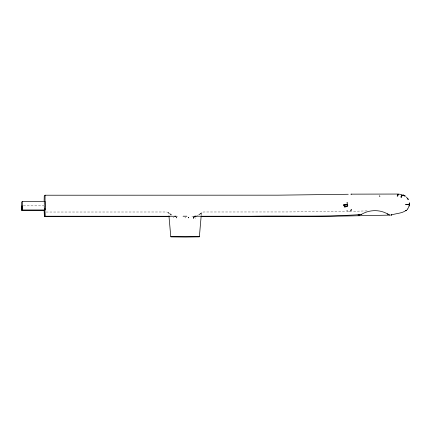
<?xml version="1.0" encoding="UTF-8"?>
<svg xmlns="http://www.w3.org/2000/svg" width="431" height="431" viewBox="0 0 431 431"><rect width="100%" height="100%" fill="white"/><g stroke="black" fill="none" stroke-linecap="round" stroke-linejoin="round"><path stroke-width="0.32" stroke-dasharray="2.15 1.62" d="M44.129 202.263L44.124 208.41M201.245 215.177L201.74 212.839L203.41 211.987L287.148 211.955L346.411 211.4M200.259 213.824L202.091 212.461L197.026 216.039M200.097 213.911L197.883 215.414M176.403 217.31L176.058 217.256L176.489 217.499L176.624 217.984L176.295 217.967L176.597 217.87L176.155 217.472L176.489 217.499M367.045 210.899L352.612 211.287M348.313 211.368L351.384 211.309M191.914 216.68L192.948 216.674M23.393 205.851L44.064 205.851M46.069 212.03L166.749 211.987L168.063 212.418L173.095 215.705M176.624 216.674L177.642 216.68M176.236 217.709L176.565 217.73M171.366 215.134L168.413 212.86M168.613 213.043L168.085 212.558L168.645 213.356L168.882 215.204M185.028 217.725L185.465 217.908L185.028 217.725M170.455 214.783L170.455 215.074L170.455 214.783M173.521 217.504L173.483 217.822L173.521 217.504M201.137 213.808L201.099 214.083L201.137 213.808M195.448 217.849L195.383 218.183L195.448 217.849M200.846 214.035L200.577 213.997L200.846 214.035M169.55 213.733L169.281 213.765L169.55 213.733"/><path stroke-width="0.65" d="M405.835 204.418L408.351 204.445L409.45 203.965L408.346 204.596L405.835 204.418L408.346 204.596L409.45 203.965M44.145 200.727L44.264 196.024L45.083 195.221L278.135 195.173L348.243 194.268M347.472 203.066L347.025 202.856L347.472 203.066L347.014 203.136M21.739 210.425A30.973 0.539 90 0 1 22.293 209.978L22.423 201.455L21.609 202.107L21.739 210.425L44.415 210.425M22.293 209.978L44.969 209.978L45.147 206.53L45.083 201.406L22.407 201.406M174.824 216.179L176.311 216.27L44.959 216.233L45.083 195.221M168.941 215.856L170.795 236.786L185.427 236.969L199.37 236.764L201.185 215.834M387.819 214.185L387.744 213.787L388.115 214.363L389.721 214.977M344.186 206.923L345.985 206.772L347.812 205.754L344.207 206.799L345.985 206.772L347.812 205.754M409.375 205.054L408.028 208.475M343.766 205.215L343.733 204.914L343.766 205.215L347.548 204.606L343.749 205.081M401.142 197.236L402.365 195.227L401.169 196.347L401.142 197.236L401.169 196.347L402.118 195.13M193.562 217.343L193.831 217.585L193.611 217.186L194.069 216.868L193.562 217.343L193.891 217.326M194.516 216.233L251.467 216.233C287.956 215.597 325.093 217.143 361.286 214.487C369.13 209.622 379.733 209.267 387.83 214.105M194.09 216.41L194.446 216.389M406.638 210.016C402.376 213.55 396.261 213.243 391.208 215.037M44.145 210.937L44.404 216.68L44.463 215.996A24.788 0.431 -90 0 1 44.921 215.624L44.959 216.233M170.795 236.786L199.37 236.764M347.531 204.504L343.803 205.043M361.151 214.713L361.42 214.207L361.604 214.525M351.071 194.182L351.421 194.149M196.218 216.13L194.898 216.233M350.931 194.144L398.373 194.047L402.031 194.623M193.638 217.105L193.972 217.084L193.724 216.912M360.122 214.94L358.005 215.074L359.713 214.967M390.195 215.107L328.939 216.351L201.299 216.68M183.083 216.217L186.882 216.217M44.404 216.68L168.893 216.68M403.023 194.931L405.296 196.207L403.287 195.044L404.962 195.949M406.395 197.086L408.195 199.375L407.5 198.325M407.414 198.206L408.195 199.375M409.337 202.618L409.439 203.61M44.91 208.362A30.973 0.539 -90 0 1 44.969 209.978M379.652 195.927L379.84 196.261L379.652 195.927M397.204 196.003L397.84 195.895L397.204 196.003M193.794 217.854L193.438 218.14L193.794 217.854M351.432 209.805L351.4 210.15L350.888 209.849L351.432 209.805M188.374 217.536L188.686 217.79L188.374 217.536M409.391 204.93L409.197 205.953L409.391 204.93M397.312 195.216L397.985 195.205L397.312 195.216M397.538 194.645L398.249 194.623L397.538 194.645M351.103 211.034L350.505 210.84L351.103 211.034M407.678 208.938L407.403 209.294L407.678 208.938M406.32 210.328L405.851 210.689L406.32 210.328M194.23 216.314L194.591 216.297L194.23 216.314M391.66 214.832L391.025 215.031L391.66 214.832M347.375 211.093L346.998 210.867L347.375 211.093"/></g></svg>
